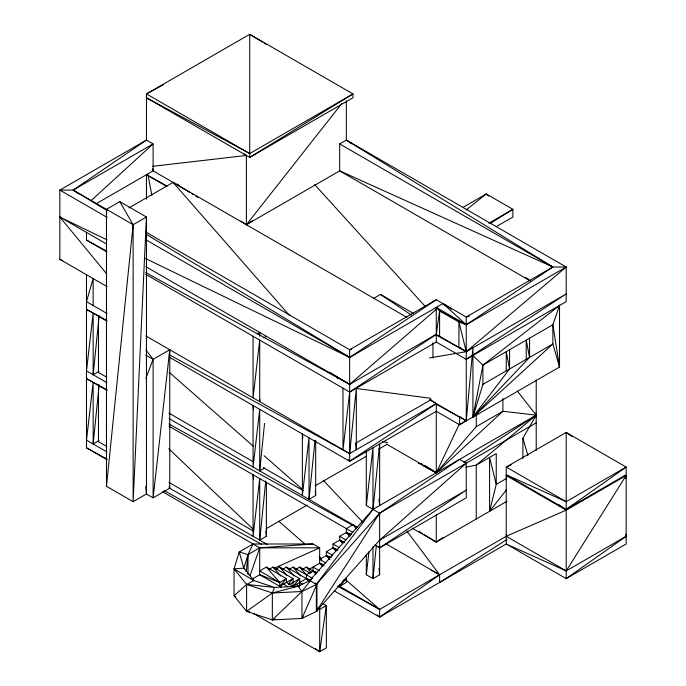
<?xml version="1.0" encoding="UTF-8"?>
<svg xmlns="http://www.w3.org/2000/svg" width="686" height="686" viewBox="0 0 686 686"><rect width="100%" height="100%" fill="white"/><g stroke="black" fill="none" stroke-linecap="round" stroke-linejoin="round"><path stroke-width="1.03" d="M98.973 371.375L93.15 374.736L99.161 315.671M98.973 440.609L93.15 443.979L99.161 384.915M106.476 486.288L133.127 224.708L119.801 201.633L106.476 209.324L106.476 486.288L133.127 501.68L146.452 493.989L153.115 497.83L169.768 488.218L169.768 349.731L153.115 359.353L145.895 378.26M259.934 399.552L259.72 401.662L259.72 340.11L253.057 397.811L253.057 336.269M246.24 571.644L247.98 554.614L253.057 543.989L313.022 543.989L319.685 547.84L319.685 563.866M264.71 468.015L259.72 470.905L264.547 423.442M266.382 482.181L266.382 536.298L259.72 540.148L265.731 481.083M315.68 440.343L315.68 495.524L309.017 499.374L315.037 440.301M283.035 568.994L286.371 567.073L316.349 584.378L379.641 513.214L459.594 459.363L466.257 463.213L379.641 540.148L316.349 611.312L316.349 584.378L372.978 509.372L379.641 443.979L379.641 505.522L378.998 499.194M376.314 545.919L372.978 578.615L366.315 574.765L366.315 554.605M169.768 349.731L153.115 497.83L153.115 359.353L145.964 350.057M536.22 422.816L379.641 513.214L366.315 505.522L372.978 447.821L372.978 509.372L309.686 580.536L311.418 579.327M366.315 574.765L368.982 551.681M145.706 274.289L349.663 392.04L436.279 342.04L436.279 307.414L439.606 310.878L436.279 334.348L349.663 392.04L343 449.75L343 388.199M253.974 613.764L319.685 651.7L326.347 605.541L323.012 603.611M478.253 413.461L472.92 417.045L482.918 365.115L559.536 305.493L552.873 324.727L552.873 343.96L559.536 367.044L459.594 424.745L436.279 411.283L349.663 461.284L169.03 356.994M535.817 417.225L535.817 413.032M506.688 534.214L506.234 536.298L379.641 609.382L337.495 586.161M625.709 478.356L626.164 476.29M506.568 489.727L489.581 511.293L496.244 484.367L496.244 453.592L476.255 465.134L465.734 467.157M315.2 583.049L316.932 584.24L316.932 611.166L301.943 618.429L272.342 619.921L246.617 611.346L234.055 595.8L234.055 568.874L239.217 551.981L253.057 543.989M482.918 384.349L552.873 343.96L472.92 417.045L482.918 384.349L482.918 365.115L472.92 355.502L474.703 354.302M250.056 575.597L259.72 547.84L313.022 543.989M235.864 596.863L234.055 595.8L246.617 584.421L274.486 587.422L253.897 580.562L243.856 568.128L234.055 568.874L246.617 584.421L246.617 611.346L272.342 592.996L298.161 586.23L301.943 591.495L301.943 618.429L316.932 584.24L301.943 591.495L272.342 619.921L272.342 592.996L274.486 587.422L298.161 586.23L309.961 580.51M422.156 465.177L436.279 472.825L459.448 423.785M522.895 458.368L522.895 438.208L536.22 415.124L517.278 391.063M319.565 607.05L316.349 611.312L379.641 513.214L379.641 574.765L372.978 578.615L372.978 546.776M429.848 399.869L466.257 420.895L472.92 347.811L472.92 417.045L509.569 368.965L509.569 349.731M310.869 580.073L301.943 591.495L272.342 592.996L246.617 584.421L253.897 580.562L234.055 568.874M301.943 618.429L303.212 616.791M241.086 221.184L246.394 224.716L341.697 103.655M269.709 569.637L266.382 567.073L279.708 582.457L279.708 586.307L286.371 578.615L266.382 567.073L259.72 570.915L279.708 582.457L286.371 578.615L286.371 582.457L294.363 587.079M288.369 584L293.033 578.615L273.045 567.073L268.878 569.474M279.708 586.307L293.033 578.615L293.033 586.307L299.696 578.615L279.708 567.073L276.372 568.994M386.304 443.979L436.279 472.825L476.255 426.666L502.907 411.283L536.22 415.124L476.255 465.134L476.255 518.985M339.673 586.307L346.327 578.615L346.327 582.457L339.673 586.307L339.673 584.386M472.92 417.045L529.558 357.423L529.558 338.189M424.428 465.537L436.279 472.825L502.907 411.283L502.907 398.455M91.187 200.535L153.115 143.931L146.452 140.081L59.836 190.091L59.836 259.334L107.025 286.585M436.51 309.137L349.663 384.349L145.698 272.556M530.63 281.106L339.673 170.857L339.673 143.931L346.327 140.081L566.199 267.025L466.257 351.652L429.487 357.963M466.137 209.976L486.245 193.941L512.896 209.324L512.896 217.025L496.244 226.637M625.718 534.24L626.164 536.298L566.199 570.915L506.234 536.298L566.199 510.144L573.83 504.476M334.185 590.835L379.641 617.083L439.606 574.765L406.875 531.101M566.199 509.372L626.164 474.755L626.164 467.055L566.199 501.68L506.234 474.755L566.199 509.372L626.164 467.055L566.199 432.437L506.234 467.055L506.234 543.989L379.641 617.083L377.223 614.965M626.164 536.298L566.199 578.615L506.234 543.989L566.199 570.915L626.164 475.518L624.114 475.518M381.425 538.947L379.641 540.148L466.257 490.138L379.641 547.84L375.036 545.173M243.736 153.707L246.394 155.473L246.394 224.716L252.577 220.592M145.526 258.536L349.663 357.423L436.279 299.722L466.257 317.035L469.353 316.212M352.312 382.582L349.663 384.349L145.912 266.717M468.915 349.886L466.257 351.652L436.253 335.051M348.256 459.68L349.663 461.284L436.279 403.582L429.968 399.535M425.457 465.888L436.279 472.825L438.929 471.059M412.166 528.151L436.279 542.069L443.353 537.361M466.703 420.055L459.594 424.745L459.594 417.045L436.15 404.2M436.279 342.04L466.257 359.344L566.199 293.951L466.257 351.652L436.279 334.348L349.663 384.349L329.52 372.164M463.942 462.424L536.22 415.124L372.978 509.372M506.945 539.488L439.606 582.457L439.606 574.765L385.832 543.715M490.267 223.439L512.896 209.324L488.844 223.216M96.134 203.759L153.115 170.857L406.875 317.369M128.874 207.935L173.104 182.399L189.55 192.38M146.452 97.772L249.721 153.544L352.99 93.922L352.99 97.772L249.721 157.394L146.452 97.772L146.855 99.873M107.059 217.359L59.836 190.091L73.162 190.091L133.127 224.708L146.452 217.016L146.452 493.989L145.766 486.52M246.394 224.716L339.673 170.857L552.873 267.025L566.199 267.025L566.199 301.643L466.257 359.344M463.119 207.301L486.245 193.941L488.672 196.042M257.216 333.859L259.72 332.418L259.72 336.269M263.878 337.709L266.382 336.269M373.793 298.273L380.456 294.423L413.401 313.442M436.279 299.722L349.663 349.731L145.535 231.877M145.946 239.808L349.663 357.423L442.942 303.572L451.654 309.189M566.199 267.025L466.257 324.727L458.934 322.034L439.606 310.878L439.606 336.269M482.918 365.115L552.873 324.727L559.536 367.044L559.536 305.021M355.691 443.19L431.108 399.646M315.14 485.834L366.641 456.096M378.603 449.193L386.878 444.417M266.108 528.76L307.217 505.025M252.491 578.933L259.72 574.765L279.708 582.457M342.477 543.381L339.673 540.148L339.673 536.298L346.327 532.447L351.326 534.377M288.866 569.474L293.033 567.073L312.713 578.435M335.814 551.081L333.01 547.84L333.01 543.989L339.673 540.148L344.664 542.069M296.361 568.994L299.696 567.073L310.595 573.367M329.846 559.579L326.347 555.531L326.347 551.681L333.01 547.84L338.001 549.76M303.023 568.994L306.359 567.073L312.713 570.743M326.039 563.052L319.685 559.382L326.347 555.531L331.338 557.452M309.686 568.994L319.685 563.223L323.681 564.767M288.866 584.866L299.696 578.615L299.696 586.307L296.06 584.206M293.033 586.307L306.359 578.615L310.355 580.15M506.354 478.528L496.244 484.367L489.581 457.442L489.581 511.293M343 580.536L346.327 578.615M317.567 609.511L319.685 609.382L326.347 605.541L326.347 647.85L319.685 651.7L315.337 648.63M424.428 534.78L436.279 542.069L506.954 501.26M506.688 477.576L506.234 475.518L566.199 510.144L626.164 475.518L626.164 543.989L566.199 578.615L566.199 432.437L572.287 436.733M163.345 84.798L146.452 93.922L146.452 140.081L73.162 190.091L78.478 193.684M274.22 568.248L319.685 547.84L259.72 547.84L162.556 491.742M511.07 464.885L506.234 467.055L566.199 501.68M351.721 349.183L349.663 349.731L349.663 461.284M272.342 619.921L275.438 619.106M152.832 166.278L246.394 155.473M506.234 475.518L508.292 475.518M319.685 559.382L321.588 559.382M246.617 611.346L249.713 611.68M355.734 388.405L430.834 398.309M382.239 441.647L387.521 442.487M317.018 572.458L313.022 570.915L306.359 574.765L306.359 578.615L308.46 581.042M61.766 217.934L59.836 217.016L106.742 273.894M59.836 259.334L62.726 260.697M107.016 239.877L59.836 217.016L106.476 243.95M439.606 310.878L466.257 324.727L552.873 267.025L346.327 140.081L346.327 100.945M418.391 463.136L420.269 464.156M86.487 232.408L86.487 240.1L106.219 250.922M86.728 311.435L86.487 309.343L106.219 320.156M169.193 354.679L349.663 453.592L436.279 403.582L436.279 472.825M86.728 380.679L86.487 378.586L107.093 389.94M168.91 424.008L352.484 525.176M86.487 274.717L86.487 447.821L107.093 459.183M164.22 490.67L261.632 544.35M146.452 199.112L146.452 174.707L167.084 186.12M431.168 570.092L439.606 574.765M339.673 143.931L552.873 267.025L466.257 317.035L466.257 420.895L460.066 416.762M249.721 153.544L146.452 93.922L249.721 34.3L352.99 93.922L249.721 157.394L249.721 34.3L262.404 42.095M436.279 307.414L466.257 324.727L442.942 303.572L444.271 304.953M146.452 174.707L166.664 186.378M119.801 201.633L146.452 217.016L133.127 501.68L133.127 224.708M86.487 240.1L106.844 251.856M107.025 313.511L86.487 301.651L93.15 278.567L93.15 305.493M145.809 335.9L349.663 453.592L356.326 388.199L356.326 449.75L355.682 443.413M86.487 309.343L107.025 321.202M145.741 355.091L153.115 359.353M106.81 377.24L98.475 372.429L98.475 315.389M168.867 413.066L253.151 461.729M263.347 467.612L303.169 490.61M106.896 382.677L86.487 370.886L93.15 313.185L93.15 374.736M169.048 418.563L357.535 527.38M86.487 378.586L107.007 390.437M168.945 426.186L352.69 532.276M350.872 535.071L346.327 532.447L346.327 528.606L352.99 524.756L356.497 528.803M339.673 536.298L346.027 539.968M344.209 542.763L339.673 540.148L341.336 541.426M333.01 543.989L339.364 547.66M337.546 550.464L333.01 547.84L336.337 550.404M326.347 551.681L332.701 555.36M329.975 557.632L326.347 555.531L329.674 558.095M322.489 566.465L319.685 563.223L324.221 565.847M106.81 446.483L98.475 441.673L98.475 384.872M168.842 482.292L253.091 530.93M319.376 570.743L313.022 567.073L313.022 570.915L315.826 574.156M106.896 451.911L86.487 440.129L93.15 382.428L93.15 443.979M169.048 487.797L267.394 544.573M316.649 573.016L313.022 570.915L314.685 572.201M338.824 585.818L379.641 609.382L379.641 617.083M86.487 447.821L106.896 459.611M299.696 582.457L302.415 584.035M281.483 587.327L259.72 574.765L259.72 547.84L247.98 554.614L243.856 568.128L239.217 551.981L247.98 554.614L247.98 574.293M318.012 608.422L319.685 609.382L319.685 651.7M525.347 277.367L529.017 279.579M191.377 193.486L193.203 194.592M195.947 196.256L197.774 197.362M107.033 210.593L73.162 190.091L153.115 143.931L153.115 170.857L152.669 168.807M145.492 233.866L349.663 357.423M264.213 43.209L266.031 44.324M420.784 463.299L422.61 464.422M418.966 531.418L422.61 533.657M380.456 294.423L411.42 315.071M460.066 347.528L461.841 348.702M463.607 349.886L466.257 351.652L458.934 322.034L458.934 347.425M346.327 140.081L351.584 143.76M283.181 583.632L287.528 586.693M317.944 608.156L319.685 609.382M558.567 504.476L566.199 510.144M349.663 535.011L346.327 532.447L349.834 536.503M319.685 563.223L323.012 565.787M308.854 568.994L306.359 567.073L311.264 572.741M302.192 568.994L299.696 567.073L306.702 575.168M295.529 568.994L293.033 567.073L300.742 575.983M306.359 578.615L308.854 580.536M289.698 569.637L286.371 567.073L294.08 575.983M282.203 568.994L279.708 567.073L286.714 575.168M275.54 568.994L273.045 567.073L280.754 575.983M278.782 521.206L305.407 544.487M319.127 556.475L321.545 558.593M345.753 579.756L379.641 609.382M169.202 372.284L253.588 446.457M264.033 455.65L302.612 489.555M168.825 448.781L253.854 529.918M177.46 184.028L179.766 186.249M323.252 480.277L362.8 522.26M378.183 546.279L379.641 547.84L466.257 497.83L466.257 463.213M314.651 184.551L425.303 306.513M173.104 182.399L289.166 315.157M335.591 375.954L337.701 378.363M522.895 438.208L527.928 455.65M169.219 486.142L169.768 488.218M316.52 609.091L316.932 611.166M529.558 357.423L526.222 340.11L526.222 359.344M509.569 368.965L506.234 351.652L506.234 370.886M147.859 174.355L151.898 195.339M302.843 438.174L302.355 433.972L302.355 495.524L309.017 437.822L309.017 499.374M253.537 409.705L253.057 405.512L253.057 467.055L259.72 409.353L259.72 470.905M253.537 478.948L253.057 474.755L253.057 536.298L259.72 478.596L259.72 540.148M559.322 364.935L559.536 367.044M378.998 568.437L379.641 574.765M315.251 491.305L315.68 495.524M265.842 531.024L266.382 536.298M106.476 209.324L106.682 213.603M536.22 379.975L536.22 450.41M476.255 414.91L476.255 426.666M436.279 514.474L436.279 542.069M432.943 342.863L432.943 357.86M366.315 451.405L366.315 505.522M253.057 578.324L253.057 580.442"/></g></svg>
